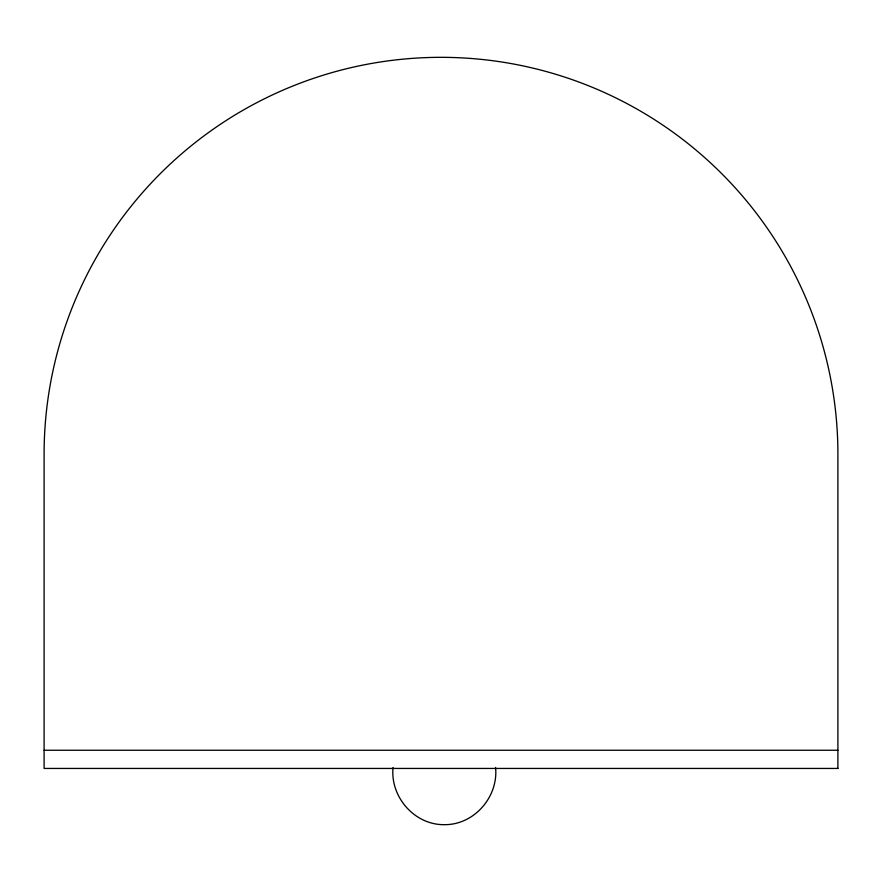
<?xml version="1.0" encoding="UTF-8"?>
<svg xmlns="http://www.w3.org/2000/svg" width="882" height="882" viewBox="0 0 882 882"><rect width="100%" height="100%" fill="white"/><g stroke="black" fill="none" stroke-linecap="round" stroke-linejoin="round"><path stroke-width="1.32" d="M44.1 750.251L837.9 750.251M495.574 767.483C498.55 796.843 474.152 825.034 444.308 824.67C414.463 825.034 390.065 796.843 393.041 767.483M837.9 768.442L44.1 768.442L44.1 454.23A396.9 396.9 0 0 1 441 57.33A396.9 396.9 0 0 1 837.9 454.23L837.9 768.442"/></g></svg>
